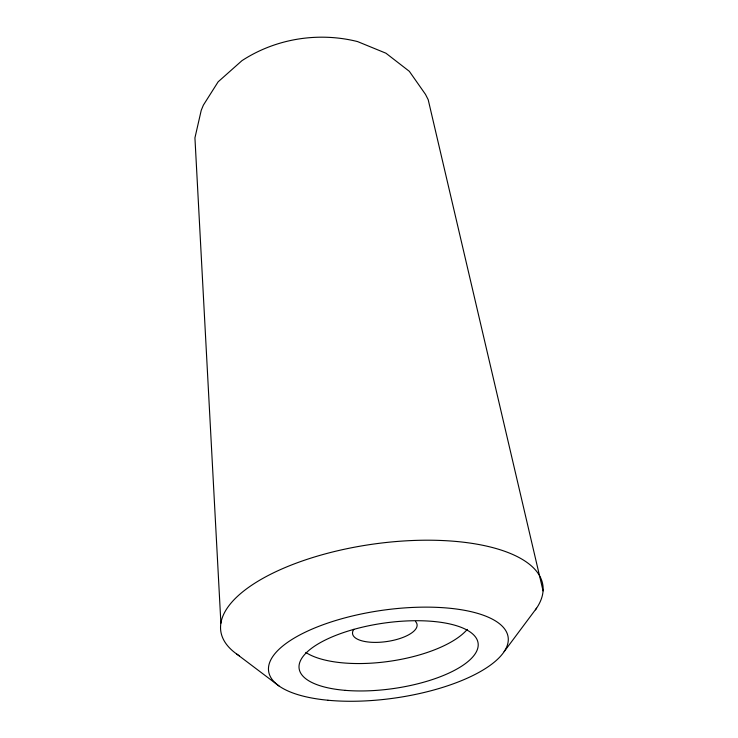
<?xml version="1.0" encoding="UTF-8"?>
<svg xmlns="http://www.w3.org/2000/svg" width="738" height="738" viewBox="0 0 738 738"><rect width="100%" height="100%" fill="white"/><g stroke="black" fill="none" stroke-linecap="round" stroke-linejoin="round"><path stroke-width="1.11" d="M504.155 651.617L536.563 608.195M236.843 654.136L278.992 685.953M543.067 590.889L428.197 99.685L425.494 94.381L409.332 71.318L385.928 53.201L357.552 41.577C318.373 31.752 275.837 38.542 241.963 60.654L218.134 81.826L203.365 105.156L201.234 110.313L194.933 137.868L220.893 623.195M239.333 655.814A162.664 64.695 -8.1 0 1 367.57 544.948A162.664 64.695 -8.1 0 1 535.428 609.819M467.265 629.385A88.994 34.354 -8.1 0 1 389.489 661.303A88.994 34.354 -8.1 0 1 305.79 652.429M415.448 621.424A32.573 12.555 -8.1 0 1 385.365 641.737A32.573 12.555 -8.1 0 1 353.853 629.274M345.116 690.344A90.377 33.062 -8.1 0 0 478.196 644.274A90.377 33.062 -8.1 0 0 342.533 632.9A90.377 33.062 -8.1 0 0 345.116 690.344M327.949 700.242A120.949 44.317 -8.1 0 0 508.288 639.68A120.949 44.317 -8.1 0 0 328.917 622.688A120.949 44.317 -8.1 0 0 327.949 700.242"/></g></svg>
